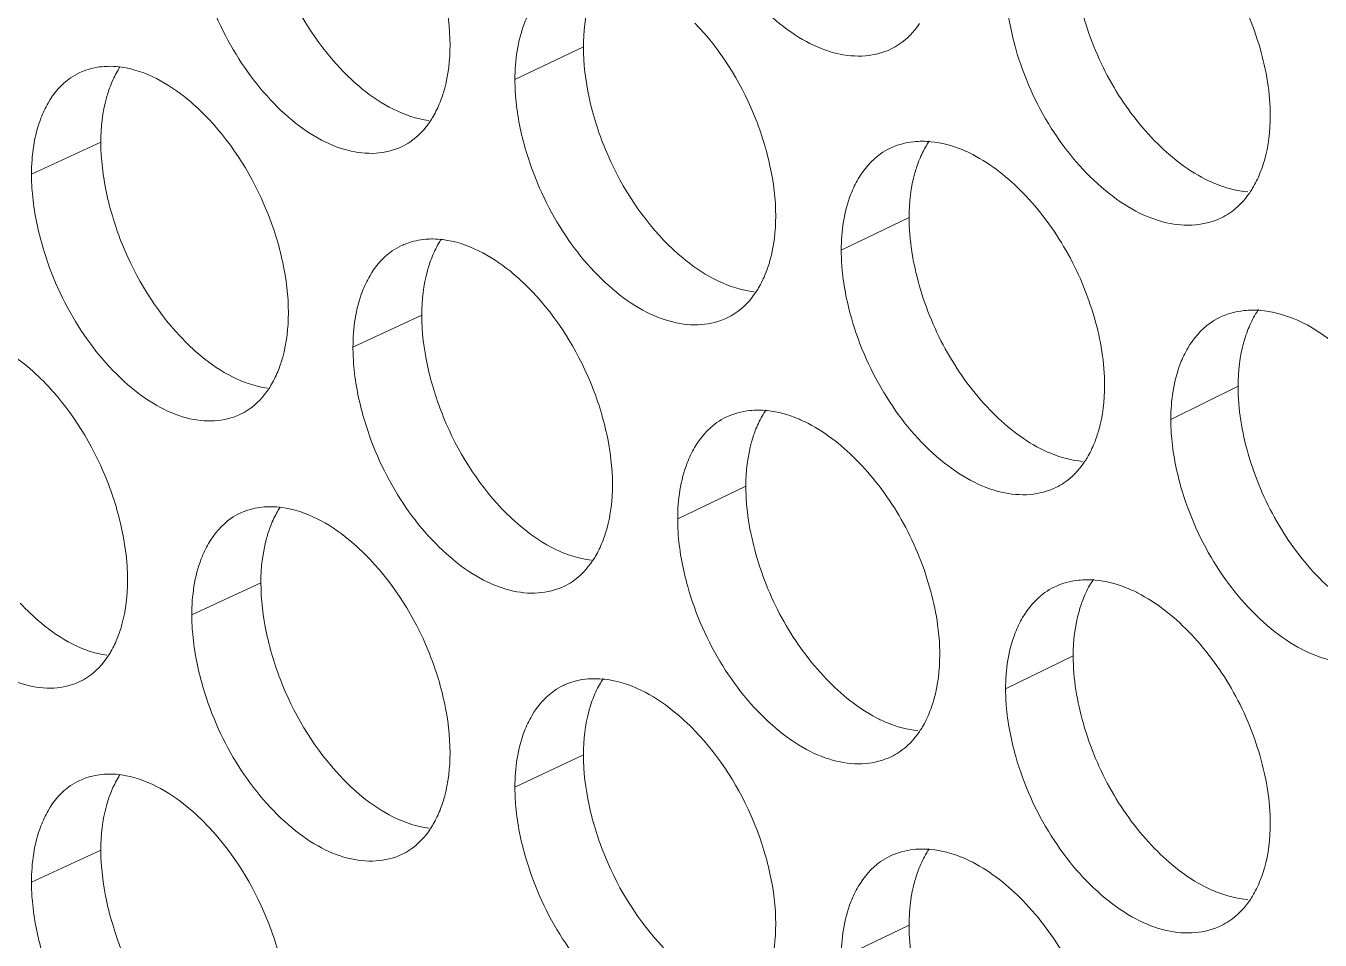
# Model space of a CAD drawing. Header units: millimetres. Extents: x 1177 to 4147, y 93 to 2194.
# Drawn here: x 2566.4 to 2580.8, y 750.43 to 760.61 of the extents above; entities that cross this region are included whole.
import ezdxf

# ---------------------------------------------------------------- set-up
doc = ezdxf.new("R2010")
doc.units = ezdxf.units.MM
doc.header["$LTSCALE"] = 0.1
doc.layers.get('0').update_dxf_attribs({"lineweight": 13})
doc.layers.add('标注', color=251, linetype='Continuous', lineweight=9)

# ---------------------------------------------------------------- blocks, each defined once
blk = doc.blocks.new('02')
for points, knots in [([(4627.348, 522.744), (4597.363, 531.299), (4553.55, 545.69), (4497.641, 568.487), (4458.71, 586.649), (4422.281, 606.068), (4388.51, 626.659), (4357.551, 648.334), (4338.416, 663.815), (4329.392, 671.722)], [0, 0, 0, 0, 0.278685, 0.411475, 0.539478, 0.662459, 0.780251, 0.892768, 1, 1, 1, 1]), ([(4626.906, 521.428), (4597.052, 529.945), (4553.424, 544.261), (4497.732, 566.923), (4458.929, 584.973), (4422.597, 604.269), (4388.892, 624.729), (4357.964, 646.263), (4338.829, 661.641), (4329.798, 669.496)], [0, 0, 0, 0, 0.278468, 0.411196, 0.539177, 0.662176, 0.780023, 0.892638, 1, 1, 1, 1]), ([(4628.518, 518.372), (4598.337, 526.935), (4554.235, 541.353), (4497.955, 564.22), (4458.766, 582.448), (4422.099, 601.945), (4388.114, 622.628), (4356.965, 644.402), (4337.717, 659.96), (4328.641, 667.907)], [0, 0, 0, 0, 0.278732, 0.411552, 0.539576, 0.662563, 0.780343, 0.892822, 1, 1, 1, 1]), ([(4328.202, 667.332), (4337.3, 659.316), (4356.601, 643.626), (4387.852, 621.677), (4421.956, 600.844), (4458.755, 581.215), (4498.091, 562.874), (4554.59, 539.876), (4598.873, 525.389), (4629.18, 516.79)], [0, 0, 0, 0, 0.107262, 0.219794, 0.337581, 0.460553, 0.588547, 0.721328, 1, 1, 1, 1])]:
    blk.add_open_spline(points, degree=3, knots=knots)
at = {"layer": '标注'}
for p, q in [((4444.276, 677.514), (4443.187, 676.999)), ((4436.603, 675.999), (4435.5, 675.491)), ((4436.603, 675.999), (4435.5, 675.491)), ((4449.455, 674.805), (4448.376, 674.285)), ((4441.706, 673.253), (4440.612, 672.74)), ((4441.706, 673.253), (4440.612, 672.74)), ((4454.685, 672.121), (4453.616, 671.595)), ((4446.859, 670.532), (4445.775, 670.014)), ((4446.859, 670.532), (4445.775, 670.014)), ((4439.148, 668.998), (4438.049, 668.487)), ((4452.064, 667.835), (4450.989, 667.312)), ((4452.064, 667.835), (4450.989, 667.312)), ((4444.276, 666.264), (4443.187, 665.749)), ((4436.603, 664.749), (4435.5, 664.241)), ((4449.455, 663.555), (4448.376, 663.035))]:
    blk.add_line(p, q, dxfattribs=at)
for centre, radius, start, end in [((4436.704, 676.168), 1.034, 109.1713, 114.7632), ((4436.704, 676.168), 1.034, 109.1713, 114.7632), ((4436.739, 675.823), 1.384, 82.0095, 89.1943), ((4436.739, 675.823), 1.384, 82.0095, 89.1943), ((4449.664, 674.585), 1.43, 84.4925, 89.9118), ((4441.831, 673.405), 1.051, 110.5478, 115.181), ((4441.831, 673.405), 1.051, 110.5478, 115.181), ((4441.87, 673.06), 1.402, 83.021, 89.4851), ((4441.87, 673.06), 1.402, 83.021, 89.4851), ((4454.923, 671.882), 1.449, 85.444, 90.1903), ((4447.053, 670.321), 1.421, 84.008, 89.7708), ((4447.053, 670.321), 1.421, 84.008, 89.7708), ((4439.261, 669.159), 1.043, 109.8653, 114.9718), ((4439.298, 668.813), 1.393, 82.5184, 89.3404), ((4452.287, 667.606), 1.439, 84.9711, 90.0516), ((4452.287, 667.606), 1.439, 84.9711, 90.0516), ((4444.413, 666.408), 1.06, 111.219, 115.391), ((4444.455, 666.062), 1.411, 83.5175, 89.6286), ((4436.739, 664.573), 1.384, 82.0095, 89.1943), ((4436.704, 664.918), 1.034, 109.1713, 114.7632), ((4449.664, 663.335), 1.43, 84.4925, 89.9118)]:
    blk.add_arc(centre, radius, start, end, dxfattribs=at)
for points, knots in [([(4442.155, 677.545), (4442.155, 677.814), (4442.085, 678.372), (4441.745, 679.451), (4441.276, 680.203), (4440.884, 680.618)], [0, 0, 0, 0, 0.238218, 0.493853, 1, 1, 1, 1]), ([(4439.148, 680.248), (4439.148, 679.979), (4439.218, 679.42), (4439.554, 678.34), (4440.02, 677.588), (4440.411, 677.172)], [0, 0, 0, 0, 0.238432, 0.494215, 1, 1, 1, 1]), ([(4445.935, 680.186), (4446.06, 679.744), (4446.427, 678.912), (4447.134, 678.059), (4447.792, 677.591), (4448.277, 677.394), (4448.748, 677.346), (4449.042, 677.421), (4449.169, 677.482)], [0, 0, 0, 0, 0.295542, 0.576027, 0.700439, 0.810823, 0.909172, 1, 1, 1, 1]), ([(4455.197, 676.418), (4455.197, 676.781), (4455.069, 677.532), (4454.624, 678.582), (4453.958, 679.475), (4453.389, 679.933), (4453.089, 680.086)], [0, 0, 0, 0, 0.247276, 0.512232, 0.770569, 1, 1, 1, 1]), ([(4452.064, 679.085), (4452.064, 678.722), (4452.191, 677.97), (4452.632, 676.919), (4453.293, 676.025), (4453.861, 675.567), (4454.16, 675.415)], [0, 0, 0, 0, 0.24758, 0.512681, 0.770856, 1, 1, 1, 1]), ([(4438.207, 678.659), (4438.329, 678.217), (4438.688, 677.387), (4439.382, 676.53), (4440.027, 676.056), (4440.504, 675.854), (4440.967, 675.799), (4441.257, 675.868), (4441.383, 675.927)], [0, 0, 0, 0, 0.29692, 0.578074, 0.702428, 0.812421, 0.910064, 1, 1, 1, 1]), ([(4450.989, 678.562), (4450.989, 678.475), (4451.005, 678.111), (4451.075, 677.751), (4451.151, 677.485)], [0, 0, 0, 0, 0.238471, 1, 1, 1, 1]), ([(4444.435, 678.425), (4444.409, 678.358), (4444.311, 678.064), (4444.276, 677.752), (4444.276, 677.514)], [0, 0, 0, 0, 0.232089, 1, 1, 1, 1]), ([(4443.454, 678.131), (4443.41, 678.055), (4443.243, 677.7), (4443.187, 677.301), (4443.187, 676.999)], [0, 0, 0, 0, 0.226658, 1, 1, 1, 1]), ([(4447.334, 674.825), (4447.334, 675.094), (4447.263, 675.652), (4446.92, 676.731), (4446.446, 677.48), (4446.05, 677.892)], [0, 0, 0, 0, 0.238081, 0.493556, 1, 1, 1, 1]), ([(4449.169, 677.482), (4449.213, 677.504), (4449.39, 677.605), (4449.535, 677.758), (4449.621, 677.885)], [0, 0, 0, 0, 0.2437, 1, 1, 1, 1]), ([(4441.996, 676.635), (4442.023, 676.702), (4442.12, 676.995), (4442.155, 677.307), (4442.155, 677.545)], [0, 0, 0, 0, 0.232027, 1, 1, 1, 1]), ([(4444.276, 677.514), (4444.276, 677.246), (4444.347, 676.687), (4444.686, 675.608), (4445.157, 674.858), (4445.552, 674.445)], [0, 0, 0, 0, 0.238296, 0.493918, 1, 1, 1, 1]), ([(4451.151, 677.485), (4451.278, 677.042), (4451.649, 676.209), (4452.367, 675.359), (4453.032, 674.895), (4453.524, 674.702), (4454, 674.659), (4454.295, 674.737), (4454.423, 674.8)], [0, 0, 0, 0, 0.294634, 0.574682, 0.699134, 0.809777, 0.908589, 1, 1, 1, 1]), ([(4436.27, 677.107), (4436.219, 677.083), (4436.013, 676.967), (4435.853, 676.778), (4435.764, 676.623)], [0, 0, 0, 0, 0.240997, 1, 1, 1, 1]), ([(4436.27, 677.107), (4436.219, 677.083), (4436.013, 676.967), (4435.853, 676.778), (4435.764, 676.623)], [0, 0, 0, 0, 0.240997, 1, 1, 1, 1]), ([(4436.758, 677.206), (4436.724, 677.207), (4436.59, 677.203), (4436.457, 677.177), (4436.364, 677.145)], [0, 0, 0, 0, 0.257182, 1, 1, 1, 1]), ([(4436.758, 677.206), (4436.724, 677.207), (4436.59, 677.203), (4436.457, 677.177), (4436.364, 677.145)], [0, 0, 0, 0, 0.257182, 1, 1, 1, 1]), ([(4436.907, 677.197), (4436.893, 677.175), (4436.837, 677.083), (4436.79, 676.984), (4436.76, 676.908)], [0, 0, 0, 0, 0.24222, 1, 1, 1, 1]), ([(4436.907, 677.197), (4436.893, 677.175), (4436.837, 677.083), (4436.79, 676.984), (4436.76, 676.908)], [0, 0, 0, 0, 0.24222, 1, 1, 1, 1]), ([(4438.32, 676.364), (4438.214, 676.477), (4437.822, 676.851), (4437.316, 677.139), (4436.931, 677.193)], [0, 0, 0, 0, 0.284921, 1, 1, 1, 1]), ([(4438.32, 676.364), (4438.214, 676.477), (4437.822, 676.851), (4437.316, 677.139), (4436.931, 677.193)], [0, 0, 0, 0, 0.284921, 1, 1, 1, 1]), ([(4440.411, 677.172), (4440.518, 677.058), (4440.914, 676.682), (4441.429, 676.395), (4441.819, 676.347)], [0, 0, 0, 0, 0.284983, 1, 1, 1, 1]), ([(4436.76, 676.908), (4436.734, 676.841), (4436.638, 676.548), (4436.603, 676.236), (4436.603, 675.999)], [0, 0, 0, 0, 0.231643, 1, 1, 1, 1]), ([(4436.76, 676.908), (4436.734, 676.841), (4436.638, 676.548), (4436.603, 676.236), (4436.603, 675.999)], [0, 0, 0, 0, 0.231643, 1, 1, 1, 1]), ([(4443.187, 676.999), (4443.187, 676.912), (4443.202, 676.548), (4443.271, 676.188), (4443.346, 675.921)], [0, 0, 0, 0, 0.238377, 1, 1, 1, 1]), ([(4435.764, 676.623), (4435.72, 676.546), (4435.555, 676.191), (4435.5, 675.793), (4435.5, 675.491)], [0, 0, 0, 0, 0.225927, 1, 1, 1, 1]), ([(4435.764, 676.623), (4435.72, 676.546), (4435.555, 676.191), (4435.5, 675.793), (4435.5, 675.491)], [0, 0, 0, 0, 0.225927, 1, 1, 1, 1]), ([(4441.844, 676.339), (4441.858, 676.362), (4441.917, 676.456), (4441.965, 676.557), (4441.996, 676.635)], [0, 0, 0, 0, 0.242305, 1, 1, 1, 1]), ([(4439.585, 673.288), (4439.585, 673.557), (4439.515, 674.116), (4439.177, 675.195), (4438.711, 675.948), (4438.32, 676.364)], [0, 0, 0, 0, 0.238287, 0.494002, 1, 1, 1, 1]), ([(4439.585, 673.288), (4439.585, 673.557), (4439.515, 674.116), (4439.177, 675.195), (4438.711, 675.948), (4438.32, 676.364)], [0, 0, 0, 0, 0.238287, 0.494002, 1, 1, 1, 1]), ([(4441.383, 675.927), (4441.428, 675.949), (4441.61, 676.051), (4441.757, 676.208), (4441.844, 676.339)], [0, 0, 0, 0, 0.243002, 1, 1, 1, 1]), ([(4455.034, 675.507), (4455.062, 675.573), (4455.161, 675.867), (4455.197, 676.18), (4455.197, 676.418)], [0, 0, 0, 0, 0.232772, 1, 1, 1, 1]), ([(4436.603, 675.999), (4436.603, 675.729), (4436.673, 675.171), (4437.007, 674.091), (4437.47, 673.337), (4437.86, 672.92)], [0, 0, 0, 0, 0.238501, 0.494363, 1, 1, 1, 1]), ([(4436.603, 675.999), (4436.603, 675.729), (4436.673, 675.171), (4437.007, 674.091), (4437.47, 673.337), (4437.86, 672.92)], [0, 0, 0, 0, 0.238501, 0.494363, 1, 1, 1, 1]), ([(4443.346, 675.921), (4443.47, 675.479), (4443.834, 674.648), (4444.537, 673.794), (4445.19, 673.323), (4445.673, 673.125), (4446.142, 673.074), (4446.434, 673.147), (4446.561, 673.208)], [0, 0, 0, 0, 0.295999, 0.576706, 0.701098, 0.811352, 0.909467, 1, 1, 1, 1]), ([(4449.148, 675.902), (4449.097, 675.877), (4448.894, 675.758), (4448.735, 675.571), (4448.645, 675.417)], [0, 0, 0, 0, 0.241979, 1, 1, 1, 1]), ([(4449.666, 676.015), (4449.62, 676.015), (4449.443, 676.006), (4449.267, 675.959), (4449.148, 675.902)], [0, 0, 0, 0, 0.258394, 1, 1, 1, 1]), ([(4449.775, 676.02), (4449.76, 675.997), (4449.699, 675.9), (4449.648, 675.797), (4449.616, 675.716)], [0, 0, 0, 0, 0.242417, 1, 1, 1, 1]), ([(4450.466, 675.804), (4450.411, 675.832), (4450.2, 675.93), (4449.971, 675.992), (4449.801, 676.008)], [0, 0, 0, 0, 0.266613, 1, 1, 1, 1]), ([(4449.616, 675.716), (4449.589, 675.65), (4449.491, 675.356), (4449.455, 675.043), (4449.455, 674.805)], [0, 0, 0, 0, 0.232387, 1, 1, 1, 1]), ([(4452.564, 672.131), (4452.564, 672.494), (4452.436, 673.246), (4451.993, 674.297), (4451.331, 675.191), (4450.765, 675.65), (4450.466, 675.804)], [0, 0, 0, 0, 0.24746, 0.512581, 0.770891, 1, 1, 1, 1]), ([(4435.5, 675.491), (4435.5, 675.404), (4435.515, 675.04), (4435.583, 674.679), (4435.657, 674.412)], [0, 0, 0, 0, 0.238286, 1, 1, 1, 1]), ([(4435.5, 675.491), (4435.5, 675.404), (4435.515, 675.04), (4435.583, 674.679), (4435.657, 674.412)], [0, 0, 0, 0, 0.238286, 1, 1, 1, 1]), ([(4448.645, 675.417), (4448.6, 675.34), (4448.432, 674.986), (4448.376, 674.586), (4448.376, 674.285)], [0, 0, 0, 0, 0.227147, 1, 1, 1, 1]), ([(4454.16, 675.415), (4454.217, 675.386), (4454.433, 675.287), (4454.669, 675.226), (4454.843, 675.212)], [0, 0, 0, 0, 0.266627, 1, 1, 1, 1]), ([(4454.87, 675.197), (4454.886, 675.22), (4454.949, 675.319), (4455.001, 675.424), (4455.034, 675.507)], [0, 0, 0, 0, 0.242531, 1, 1, 1, 1]), ([(4454.423, 674.8), (4454.467, 674.821), (4454.641, 674.922), (4454.784, 675.072), (4454.87, 675.197)], [0, 0, 0, 0, 0.244132, 1, 1, 1, 1]), ([(4447.173, 673.915), (4447.2, 673.982), (4447.299, 674.276), (4447.334, 674.588), (4447.334, 674.825)], [0, 0, 0, 0, 0.232325, 1, 1, 1, 1]), ([(4449.455, 674.805), (4449.455, 674.442), (4449.582, 673.69), (4450.02, 672.639), (4450.678, 671.744), (4451.243, 671.284), (4451.541, 671.13)], [0, 0, 0, 0, 0.247764, 0.513029, 0.771178, 1, 1, 1, 1]), ([(4435.657, 674.412), (4435.778, 673.97), (4436.135, 673.141), (4436.823, 672.283), (4437.464, 671.807), (4437.939, 671.602), (4438.399, 671.545), (4438.688, 671.613), (4438.813, 671.671)], [0, 0, 0, 0, 0.297384, 0.578764, 0.7031, 0.812961, 0.910366, 1, 1, 1, 1]), ([(4435.657, 674.412), (4435.778, 673.97), (4436.135, 673.141), (4436.823, 672.283), (4437.464, 671.807), (4437.939, 671.602), (4438.399, 671.545), (4438.688, 671.613), (4438.813, 671.671)], [0, 0, 0, 0, 0.297384, 0.578764, 0.7031, 0.812961, 0.910366, 1, 1, 1, 1]), ([(4441.883, 674.462), (4441.846, 674.462), (4441.703, 674.457), (4441.561, 674.427), (4441.462, 674.39)], [0, 0, 0, 0, 0.257421, 1, 1, 1, 1]), ([(4441.883, 674.462), (4441.846, 674.462), (4441.703, 674.457), (4441.561, 674.427), (4441.462, 674.39)], [0, 0, 0, 0, 0.257421, 1, 1, 1, 1]), ([(4442.016, 674.458), (4442.001, 674.436), (4441.943, 674.342), (4441.895, 674.241), (4441.864, 674.163)], [0, 0, 0, 0, 0.24229, 1, 1, 1, 1]), ([(4442.016, 674.458), (4442.001, 674.436), (4441.943, 674.342), (4441.895, 674.241), (4441.864, 674.163)], [0, 0, 0, 0, 0.24229, 1, 1, 1, 1]), ([(4443.46, 673.627), (4443.352, 673.741), (4442.951, 674.117), (4442.433, 674.404), (4442.04, 674.451)], [0, 0, 0, 0, 0.2848, 1, 1, 1, 1]), ([(4443.46, 673.627), (4443.352, 673.741), (4442.951, 674.117), (4442.433, 674.404), (4442.04, 674.451)], [0, 0, 0, 0, 0.2848, 1, 1, 1, 1]), ([(4445.552, 674.445), (4445.662, 674.33), (4446.067, 673.951), (4446.594, 673.666), (4446.991, 673.624)], [0, 0, 0, 0, 0.28484, 1, 1, 1, 1]), ([(4441.383, 674.357), (4441.332, 674.333), (4441.127, 674.215), (4440.967, 674.027), (4440.878, 673.872)], [0, 0, 0, 0, 0.241405, 1, 1, 1, 1]), ([(4441.383, 674.357), (4441.332, 674.333), (4441.127, 674.215), (4440.967, 674.027), (4440.878, 673.872)], [0, 0, 0, 0, 0.241405, 1, 1, 1, 1]), ([(4448.376, 674.285), (4448.376, 674.198), (4448.391, 673.834), (4448.461, 673.474), (4448.537, 673.208)], [0, 0, 0, 0, 0.238439, 1, 1, 1, 1]), ([(4441.864, 674.163), (4441.838, 674.096), (4441.74, 673.803), (4441.706, 673.49), (4441.706, 673.253)], [0, 0, 0, 0, 0.231941, 1, 1, 1, 1]), ([(4441.864, 674.163), (4441.838, 674.096), (4441.74, 673.803), (4441.706, 673.49), (4441.706, 673.253)], [0, 0, 0, 0, 0.231941, 1, 1, 1, 1]), ([(4440.878, 673.872), (4440.833, 673.796), (4440.667, 673.441), (4440.612, 673.042), (4440.612, 672.74)], [0, 0, 0, 0, 0.226413, 1, 1, 1, 1]), ([(4440.878, 673.872), (4440.833, 673.796), (4440.667, 673.441), (4440.612, 673.042), (4440.612, 672.74)], [0, 0, 0, 0, 0.226413, 1, 1, 1, 1]), ([(4447.016, 673.614), (4447.031, 673.637), (4447.092, 673.733), (4447.141, 673.836), (4447.173, 673.915)], [0, 0, 0, 0, 0.242387, 1, 1, 1, 1]), ([(4444.738, 670.557), (4444.738, 670.826), (4444.667, 671.384), (4444.326, 672.463), (4443.855, 673.213), (4443.46, 673.627)], [0, 0, 0, 0, 0.23815, 0.493704, 1, 1, 1, 1]), ([(4444.738, 670.557), (4444.738, 670.826), (4444.667, 671.384), (4444.326, 672.463), (4443.855, 673.213), (4443.46, 673.627)], [0, 0, 0, 0, 0.23815, 0.493704, 1, 1, 1, 1]), ([(4446.561, 673.208), (4446.606, 673.229), (4446.784, 673.331), (4446.93, 673.485), (4447.016, 673.614)], [0, 0, 0, 0, 0.243475, 1, 1, 1, 1]), ([(4439.427, 672.379), (4439.453, 672.446), (4439.55, 672.739), (4439.585, 673.051), (4439.585, 673.288)], [0, 0, 0, 0, 0.231878, 1, 1, 1, 1]), ([(4439.427, 672.379), (4439.453, 672.446), (4439.55, 672.739), (4439.585, 673.051), (4439.585, 673.288)], [0, 0, 0, 0, 0.231878, 1, 1, 1, 1]), ([(4441.706, 673.253), (4441.706, 672.984), (4441.776, 672.426), (4442.114, 671.346), (4442.582, 670.595), (4442.975, 670.18)], [0, 0, 0, 0, 0.238364, 0.494066, 1, 1, 1, 1]), ([(4441.706, 673.253), (4441.706, 672.984), (4441.776, 672.426), (4442.114, 671.346), (4442.582, 670.595), (4442.975, 670.18)], [0, 0, 0, 0, 0.238364, 0.494066, 1, 1, 1, 1]), ([(4448.537, 673.208), (4448.662, 672.765), (4449.032, 671.932), (4449.744, 671.081), (4450.405, 670.615), (4450.894, 670.42), (4451.368, 670.374), (4451.662, 670.451), (4451.79, 670.513)], [0, 0, 0, 0, 0.295087, 0.575352, 0.699785, 0.810298, 0.90888, 1, 1, 1, 1]), ([(4454.388, 673.212), (4454.337, 673.187), (4454.135, 673.067), (4453.976, 672.88), (4453.886, 672.727)], [0, 0, 0, 0, 0.242339, 1, 1, 1, 1]), ([(4454.918, 673.331), (4454.871, 673.331), (4454.69, 673.322), (4454.509, 673.272), (4454.388, 673.212)], [0, 0, 0, 0, 0.258411, 1, 1, 1, 1]), ([(4455.011, 673.342), (4454.995, 673.318), (4454.932, 673.22), (4454.881, 673.114), (4454.848, 673.032)], [0, 0, 0, 0, 0.242516, 1, 1, 1, 1]), ([(4455.726, 673.124), (4455.669, 673.153), (4455.45, 673.252), (4455.213, 673.313), (4455.038, 673.327)], [0, 0, 0, 0, 0.266684, 1, 1, 1, 1]), ([(4435.769, 672.117), (4435.664, 672.229), (4435.277, 672.602), (4434.778, 672.891), (4434.396, 672.947)], [0, 0, 0, 0, 0.284973, 1, 1, 1, 1]), ([(4454.848, 673.032), (4454.821, 672.966), (4454.721, 672.672), (4454.685, 672.358), (4454.685, 672.121)], [0, 0, 0, 0, 0.232686, 1, 1, 1, 1]), ([(4457.844, 669.461), (4457.844, 669.824), (4457.715, 670.575), (4457.268, 671.625), (4456.598, 672.516), (4456.027, 672.972), (4455.726, 673.124)], [0, 0, 0, 0, 0.247093, 0.511885, 0.770247, 1, 1, 1, 1]), ([(4437.86, 672.92), (4437.966, 672.806), (4438.358, 672.431), (4438.866, 672.143), (4439.253, 672.092)], [0, 0, 0, 0, 0.285047, 1, 1, 1, 1]), ([(4437.86, 672.92), (4437.966, 672.806), (4438.358, 672.431), (4438.866, 672.143), (4439.253, 672.092)], [0, 0, 0, 0, 0.285047, 1, 1, 1, 1]), ([(4440.612, 672.74), (4440.612, 672.653), (4440.627, 672.29), (4440.696, 671.929), (4440.77, 671.662)], [0, 0, 0, 0, 0.238347, 1, 1, 1, 1]), ([(4440.612, 672.74), (4440.612, 672.653), (4440.627, 672.29), (4440.696, 671.929), (4440.77, 671.662)], [0, 0, 0, 0, 0.238347, 1, 1, 1, 1]), ([(4453.886, 672.727), (4453.841, 672.65), (4453.673, 672.296), (4453.616, 671.896), (4453.616, 671.595)], [0, 0, 0, 0, 0.227639, 1, 1, 1, 1]), ([(4439.277, 672.086), (4439.291, 672.109), (4439.349, 672.202), (4439.396, 672.302), (4439.427, 672.379)], [0, 0, 0, 0, 0.242268, 1, 1, 1, 1]), ([(4439.277, 672.086), (4439.291, 672.109), (4439.349, 672.202), (4439.396, 672.302), (4439.427, 672.379)], [0, 0, 0, 0, 0.242268, 1, 1, 1, 1]), ([(4452.401, 671.22), (4452.428, 671.287), (4452.528, 671.58), (4452.564, 671.893), (4452.564, 672.131)], [0, 0, 0, 0, 0.232623, 1, 1, 1, 1]), ([(4454.685, 672.121), (4454.685, 671.758), (4454.813, 671.006), (4455.256, 669.956), (4455.921, 669.064), (4456.491, 668.607), (4456.791, 668.456)], [0, 0, 0, 0, 0.247397, 0.512334, 0.770535, 1, 1, 1, 1]), ([(4437.028, 669.038), (4437.028, 669.307), (4436.958, 669.866), (4436.622, 670.946), (4436.159, 671.699), (4435.769, 672.117)], [0, 0, 0, 0, 0.238356, 0.494151, 1, 1, 1, 1]), ([(4438.813, 671.671), (4438.859, 671.693), (4439.042, 671.795), (4439.19, 671.954), (4439.277, 672.086)], [0, 0, 0, 0, 0.242755, 1, 1, 1, 1]), ([(4438.813, 671.671), (4438.859, 671.693), (4439.042, 671.795), (4439.19, 671.954), (4439.277, 672.086)], [0, 0, 0, 0, 0.242755, 1, 1, 1, 1]), ([(4447.059, 671.741), (4447.013, 671.741), (4446.838, 671.733), (4446.665, 671.687), (4446.547, 671.631)], [0, 0, 0, 0, 0.258386, 1, 1, 1, 1]), ([(4447.059, 671.741), (4447.013, 671.741), (4446.838, 671.733), (4446.665, 671.687), (4446.547, 671.631)], [0, 0, 0, 0, 0.258386, 1, 1, 1, 1]), ([(4447.176, 671.743), (4447.161, 671.721), (4447.101, 671.625), (4447.051, 671.522), (4447.019, 671.443)], [0, 0, 0, 0, 0.242372, 1, 1, 1, 1]), ([(4447.176, 671.743), (4447.161, 671.721), (4447.101, 671.625), (4447.051, 671.522), (4447.019, 671.443)], [0, 0, 0, 0, 0.242372, 1, 1, 1, 1]), ([(4447.855, 671.528), (4447.8, 671.556), (4447.593, 671.653), (4447.368, 671.716), (4447.201, 671.733)], [0, 0, 0, 0, 0.266572, 1, 1, 1, 1]), ([(4447.855, 671.528), (4447.8, 671.556), (4447.593, 671.653), (4447.368, 671.716), (4447.201, 671.733)], [0, 0, 0, 0, 0.266572, 1, 1, 1, 1]), ([(4440.77, 671.662), (4440.893, 671.22), (4441.255, 670.389), (4441.953, 669.534), (4442.602, 669.062), (4443.082, 668.861), (4443.548, 668.808), (4443.839, 668.88), (4443.965, 668.939)], [0, 0, 0, 0, 0.296459, 0.577388, 0.701761, 0.811885, 0.909764, 1, 1, 1, 1]), ([(4440.77, 671.662), (4440.893, 671.22), (4441.255, 670.389), (4441.953, 669.534), (4442.602, 669.062), (4443.082, 668.861), (4443.548, 668.808), (4443.839, 668.88), (4443.965, 668.939)], [0, 0, 0, 0, 0.296459, 0.577388, 0.701761, 0.811885, 0.909764, 1, 1, 1, 1]), ([(4446.547, 671.631), (4446.496, 671.606), (4446.292, 671.488), (4446.133, 671.3), (4446.043, 671.146)], [0, 0, 0, 0, 0.241792, 1, 1, 1, 1]), ([(4446.547, 671.631), (4446.496, 671.606), (4446.292, 671.488), (4446.133, 671.3), (4446.043, 671.146)], [0, 0, 0, 0, 0.241792, 1, 1, 1, 1]), ([(4449.942, 667.85), (4449.942, 668.213), (4449.815, 668.965), (4449.375, 670.017), (4448.716, 670.912), (4448.152, 671.373), (4447.855, 671.528)], [0, 0, 0, 0, 0.247645, 0.51293, 0.771215, 1, 1, 1, 1]), ([(4449.942, 667.85), (4449.942, 668.213), (4449.815, 668.965), (4449.375, 670.017), (4448.716, 670.912), (4448.152, 671.373), (4447.855, 671.528)], [0, 0, 0, 0, 0.247645, 0.51293, 0.771215, 1, 1, 1, 1]), ([(4453.616, 671.595), (4453.616, 671.508), (4453.631, 671.145), (4453.702, 670.785), (4453.778, 670.519)], [0, 0, 0, 0, 0.238502, 1, 1, 1, 1]), ([(4447.019, 671.443), (4446.993, 671.376), (4446.895, 671.082), (4446.859, 670.769), (4446.859, 670.532)], [0, 0, 0, 0, 0.232238, 1, 1, 1, 1]), ([(4447.019, 671.443), (4446.993, 671.376), (4446.895, 671.082), (4446.859, 670.769), (4446.859, 670.532)], [0, 0, 0, 0, 0.232238, 1, 1, 1, 1]), ([(4446.043, 671.146), (4445.998, 671.069), (4445.831, 670.715), (4445.775, 670.316), (4445.775, 670.014)], [0, 0, 0, 0, 0.226902, 1, 1, 1, 1]), ([(4446.043, 671.146), (4445.998, 671.069), (4445.831, 670.715), (4445.775, 670.316), (4445.775, 670.014)], [0, 0, 0, 0, 0.226902, 1, 1, 1, 1]), ([(4451.541, 671.13), (4451.597, 671.102), (4451.81, 671.003), (4452.041, 670.941), (4452.213, 670.926)], [0, 0, 0, 0, 0.266595, 1, 1, 1, 1]), ([(4452.239, 670.913), (4452.255, 670.936), (4452.317, 671.034), (4452.369, 671.139), (4452.401, 671.22)], [0, 0, 0, 0, 0.242481, 1, 1, 1, 1]), ([(4451.79, 670.513), (4451.834, 670.535), (4452.009, 670.635), (4452.153, 670.787), (4452.239, 670.913)], [0, 0, 0, 0, 0.24392, 1, 1, 1, 1]), ([(4444.578, 669.647), (4444.605, 669.714), (4444.703, 670.007), (4444.738, 670.32), (4444.738, 670.557)], [0, 0, 0, 0, 0.232176, 1, 1, 1, 1]), ([(4444.578, 669.647), (4444.605, 669.714), (4444.703, 670.007), (4444.738, 670.32), (4444.738, 670.557)], [0, 0, 0, 0, 0.232176, 1, 1, 1, 1]), ([(4446.859, 670.532), (4446.859, 670.169), (4446.985, 669.417), (4447.421, 668.364), (4448.076, 667.468), (4448.638, 667.006), (4448.935, 666.852)], [0, 0, 0, 0, 0.247948, 0.513377, 0.771501, 1, 1, 1, 1]), ([(4446.859, 670.532), (4446.859, 670.169), (4446.985, 669.417), (4447.421, 668.364), (4448.076, 667.468), (4448.638, 667.006), (4448.935, 666.852)], [0, 0, 0, 0, 0.247948, 0.513377, 0.771501, 1, 1, 1, 1]), ([(4453.778, 670.519), (4453.905, 670.075), (4454.28, 669.242), (4455.002, 668.393), (4455.671, 667.931), (4456.166, 667.74), (4456.644, 667.699), (4456.941, 667.779), (4457.07, 667.843)], [0, 0, 0, 0, 0.294183, 0.574014, 0.698487, 0.809259, 0.908301, 1, 1, 1, 1]), ([(4433.119, 670.171), (4433.24, 669.73), (4433.594, 668.9), (4434.278, 668.041), (4434.915, 667.563), (4435.386, 667.357), (4435.845, 667.297), (4436.132, 667.364), (4436.256, 667.421)], [0, 0, 0, 0, 0.29785, 0.579458, 0.703775, 0.813505, 0.91067, 1, 1, 1, 1]), ([(4438.82, 670.104), (4438.769, 670.08), (4438.563, 669.963), (4438.404, 669.774), (4438.314, 669.62)], [0, 0, 0, 0, 0.241203, 1, 1, 1, 1]), ([(4439.314, 670.206), (4439.278, 670.206), (4439.14, 670.202), (4439.003, 670.174), (4438.906, 670.139)], [0, 0, 0, 0, 0.257304, 1, 1, 1, 1]), ([(4439.455, 670.2), (4439.441, 670.178), (4439.383, 670.084), (4439.336, 669.985), (4439.306, 669.907)], [0, 0, 0, 0, 0.242253, 1, 1, 1, 1]), ([(4440.884, 669.368), (4440.776, 669.481), (4440.38, 669.856), (4439.868, 670.143), (4439.479, 670.194)], [0, 0, 0, 0, 0.284863, 1, 1, 1, 1]), ([(4442.975, 670.18), (4443.084, 670.066), (4443.484, 669.688), (4444.005, 669.402), (4444.398, 669.357)], [0, 0, 0, 0, 0.284914, 1, 1, 1, 1]), ([(4442.975, 670.18), (4443.084, 670.066), (4443.484, 669.688), (4444.005, 669.402), (4444.398, 669.357)], [0, 0, 0, 0, 0.284914, 1, 1, 1, 1]), ([(4439.306, 669.907), (4439.279, 669.841), (4439.183, 669.547), (4439.148, 669.235), (4439.148, 668.998)], [0, 0, 0, 0, 0.231792, 1, 1, 1, 1]), ([(4445.775, 670.014), (4445.775, 669.927), (4445.79, 669.563), (4445.86, 669.203), (4445.935, 668.936)], [0, 0, 0, 0, 0.238408, 1, 1, 1, 1]), ([(4445.775, 670.014), (4445.775, 669.927), (4445.79, 669.563), (4445.86, 669.203), (4445.935, 668.936)], [0, 0, 0, 0, 0.238408, 1, 1, 1, 1]), ([(4438.314, 669.62), (4438.27, 669.543), (4438.104, 669.188), (4438.049, 668.789), (4438.049, 668.487)], [0, 0, 0, 0, 0.22617, 1, 1, 1, 1]), ([(4444.423, 669.349), (4444.438, 669.371), (4444.498, 669.467), (4444.547, 669.568), (4444.578, 669.647)], [0, 0, 0, 0, 0.242345, 1, 1, 1, 1]), ([(4444.423, 669.349), (4444.438, 669.371), (4444.498, 669.467), (4444.547, 669.568), (4444.578, 669.647)], [0, 0, 0, 0, 0.242345, 1, 1, 1, 1]), ([(4442.155, 666.295), (4442.155, 666.564), (4442.085, 667.122), (4441.745, 668.201), (4441.276, 668.953), (4440.884, 669.368)], [0, 0, 0, 0, 0.238218, 0.493853, 1, 1, 1, 1]), ([(4443.965, 668.939), (4444.01, 668.961), (4444.191, 669.063), (4444.337, 669.219), (4444.423, 669.349)], [0, 0, 0, 0, 0.243242, 1, 1, 1, 1]), ([(4443.965, 668.939), (4444.01, 668.961), (4444.191, 669.063), (4444.337, 669.219), (4444.423, 669.349)], [0, 0, 0, 0, 0.243242, 1, 1, 1, 1]), ([(4436.87, 668.129), (4436.897, 668.196), (4436.993, 668.489), (4437.028, 668.801), (4437.028, 669.038)], [0, 0, 0, 0, 0.231729, 1, 1, 1, 1]), ([(4452.286, 669.045), (4452.239, 669.045), (4452.06, 669.036), (4451.882, 668.987), (4451.762, 668.929)], [0, 0, 0, 0, 0.258402, 1, 1, 1, 1]), ([(4452.286, 669.045), (4452.239, 669.045), (4452.06, 669.036), (4451.882, 668.987), (4451.762, 668.929)], [0, 0, 0, 0, 0.258402, 1, 1, 1, 1]), ([(4452.387, 669.053), (4452.371, 669.03), (4452.309, 668.932), (4452.258, 668.828), (4452.226, 668.746)], [0, 0, 0, 0, 0.242465, 1, 1, 1, 1]), ([(4452.387, 669.053), (4452.371, 669.03), (4452.309, 668.932), (4452.258, 668.828), (4452.226, 668.746)], [0, 0, 0, 0, 0.242465, 1, 1, 1, 1]), ([(4453.089, 668.836), (4453.033, 668.864), (4452.819, 668.963), (4452.586, 669.025), (4452.413, 669.04)], [0, 0, 0, 0, 0.266651, 1, 1, 1, 1]), ([(4453.089, 668.836), (4453.033, 668.864), (4452.819, 668.963), (4452.586, 669.025), (4452.413, 669.04)], [0, 0, 0, 0, 0.266651, 1, 1, 1, 1]), ([(4439.148, 668.998), (4439.148, 668.729), (4439.218, 668.17), (4439.554, 667.09), (4440.02, 666.338), (4440.411, 665.922)], [0, 0, 0, 0, 0.238432, 0.494215, 1, 1, 1, 1]), ([(4445.935, 668.936), (4446.06, 668.494), (4446.427, 667.662), (4447.134, 666.809), (4447.792, 666.341), (4448.277, 666.144), (4448.748, 666.096), (4449.042, 666.171), (4449.169, 666.232)], [0, 0, 0, 0, 0.295542, 0.576027, 0.700439, 0.810823, 0.909172, 1, 1, 1, 1]), ([(4445.935, 668.936), (4446.06, 668.494), (4446.427, 667.662), (4447.134, 666.809), (4447.792, 666.341), (4448.277, 666.144), (4448.748, 666.096), (4449.042, 666.171), (4449.169, 666.232)], [0, 0, 0, 0, 0.295542, 0.576027, 0.700439, 0.810823, 0.909172, 1, 1, 1, 1]), ([(4451.762, 668.929), (4451.711, 668.904), (4451.508, 668.784), (4451.349, 668.597), (4451.259, 668.444)], [0, 0, 0, 0, 0.242161, 1, 1, 1, 1]), ([(4451.762, 668.929), (4451.711, 668.904), (4451.508, 668.784), (4451.349, 668.597), (4451.259, 668.444)], [0, 0, 0, 0, 0.242161, 1, 1, 1, 1]), ([(4455.197, 665.168), (4455.197, 665.531), (4455.069, 666.282), (4454.624, 667.332), (4453.958, 668.225), (4453.389, 668.683), (4453.089, 668.836)], [0, 0, 0, 0, 0.247276, 0.512232, 0.770569, 1, 1, 1, 1]), ([(4455.197, 665.168), (4455.197, 665.531), (4455.069, 666.282), (4454.624, 667.332), (4453.958, 668.225), (4453.389, 668.683), (4453.089, 668.836)], [0, 0, 0, 0, 0.247276, 0.512232, 0.770569, 1, 1, 1, 1]), ([(4435.322, 668.674), (4435.427, 668.561), (4435.814, 668.187), (4436.316, 667.898), (4436.699, 667.844)], [0, 0, 0, 0, 0.285106, 1, 1, 1, 1]), ([(4452.226, 668.746), (4452.199, 668.68), (4452.1, 668.386), (4452.064, 668.073), (4452.064, 667.835)], [0, 0, 0, 0, 0.232536, 1, 1, 1, 1]), ([(4452.226, 668.746), (4452.199, 668.68), (4452.1, 668.386), (4452.064, 668.073), (4452.064, 667.835)], [0, 0, 0, 0, 0.232536, 1, 1, 1, 1]), ([(4438.049, 668.487), (4438.049, 668.401), (4438.064, 668.037), (4438.133, 667.676), (4438.207, 667.409)], [0, 0, 0, 0, 0.238316, 1, 1, 1, 1]), ([(4451.259, 668.444), (4451.214, 668.367), (4451.046, 668.013), (4450.989, 667.613), (4450.989, 667.312)], [0, 0, 0, 0, 0.227393, 1, 1, 1, 1]), ([(4451.259, 668.444), (4451.214, 668.367), (4451.046, 668.013), (4450.989, 667.613), (4450.989, 667.312)], [0, 0, 0, 0, 0.227393, 1, 1, 1, 1]), ([(4436.723, 667.839), (4436.737, 667.861), (4436.794, 667.954), (4436.84, 668.053), (4436.87, 668.129)], [0, 0, 0, 0, 0.242235, 1, 1, 1, 1]), ([(4436.256, 667.421), (4436.303, 667.442), (4436.487, 667.545), (4436.636, 667.706), (4436.723, 667.839)], [0, 0, 0, 0, 0.242501, 1, 1, 1, 1]), ([(4449.781, 666.94), (4449.808, 667.006), (4449.907, 667.3), (4449.942, 667.613), (4449.942, 667.85)], [0, 0, 0, 0, 0.232474, 1, 1, 1, 1]), ([(4449.781, 666.94), (4449.808, 667.006), (4449.907, 667.3), (4449.942, 667.613), (4449.942, 667.85)], [0, 0, 0, 0, 0.232474, 1, 1, 1, 1]), ([(4452.064, 667.835), (4452.064, 667.472), (4452.191, 666.72), (4452.632, 665.669), (4453.293, 664.775), (4453.861, 664.317), (4454.16, 664.165)], [0, 0, 0, 0, 0.24758, 0.512681, 0.770856, 1, 1, 1, 1]), ([(4452.064, 667.835), (4452.064, 667.472), (4452.191, 666.72), (4452.632, 665.669), (4453.293, 664.775), (4453.861, 664.317), (4454.16, 664.165)], [0, 0, 0, 0, 0.24758, 0.512681, 0.770856, 1, 1, 1, 1]), ([(4438.207, 667.409), (4438.329, 666.967), (4438.688, 666.137), (4439.382, 665.28), (4440.027, 664.806), (4440.504, 664.604), (4440.967, 664.549), (4441.257, 664.618), (4441.383, 664.677)], [0, 0, 0, 0, 0.29692, 0.578074, 0.702428, 0.812421, 0.910064, 1, 1, 1, 1]), ([(4444.464, 667.473), (4444.426, 667.473), (4444.279, 667.468), (4444.132, 667.436), (4444.03, 667.396)], [0, 0, 0, 0, 0.257534, 1, 1, 1, 1]), ([(4444.59, 667.473), (4444.575, 667.45), (4444.515, 667.355), (4444.467, 667.254), (4444.435, 667.175)], [0, 0, 0, 0, 0.242329, 1, 1, 1, 1]), ([(4446.05, 666.642), (4445.94, 666.757), (4445.535, 667.134), (4445.01, 667.42), (4444.615, 667.464)], [0, 0, 0, 0, 0.284731, 1, 1, 1, 1]), ([(4443.959, 667.366), (4443.908, 667.341), (4443.703, 667.223), (4443.544, 667.036), (4443.454, 666.881)], [0, 0, 0, 0, 0.241601, 1, 1, 1, 1]), ([(4450.989, 667.312), (4450.989, 667.225), (4451.005, 666.861), (4451.075, 666.501), (4451.151, 666.235)], [0, 0, 0, 0, 0.238471, 1, 1, 1, 1]), ([(4450.989, 667.312), (4450.989, 667.225), (4451.005, 666.861), (4451.075, 666.501), (4451.151, 666.235)], [0, 0, 0, 0, 0.238471, 1, 1, 1, 1]), ([(4444.435, 667.175), (4444.409, 667.108), (4444.311, 666.814), (4444.276, 666.502), (4444.276, 666.264)], [0, 0, 0, 0, 0.232089, 1, 1, 1, 1]), ([(4443.454, 666.881), (4443.41, 666.805), (4443.243, 666.45), (4443.187, 666.051), (4443.187, 665.749)], [0, 0, 0, 0, 0.226658, 1, 1, 1, 1]), ([(4448.935, 666.852), (4448.99, 666.824), (4449.199, 666.726), (4449.427, 666.663), (4449.595, 666.647)], [0, 0, 0, 0, 0.266559, 1, 1, 1, 1]), ([(4448.935, 666.852), (4448.99, 666.824), (4449.199, 666.726), (4449.427, 666.663), (4449.595, 666.647)], [0, 0, 0, 0, 0.266559, 1, 1, 1, 1]), ([(4449.621, 666.635), (4449.637, 666.658), (4449.698, 666.755), (4449.749, 666.859), (4449.781, 666.94)], [0, 0, 0, 0, 0.242432, 1, 1, 1, 1]), ([(4449.621, 666.635), (4449.637, 666.658), (4449.698, 666.755), (4449.749, 666.859), (4449.781, 666.94)], [0, 0, 0, 0, 0.242432, 1, 1, 1, 1]), ([(4447.334, 663.575), (4447.334, 663.844), (4447.263, 664.402), (4446.92, 665.481), (4446.446, 666.23), (4446.05, 666.642)], [0, 0, 0, 0, 0.238081, 0.493556, 1, 1, 1, 1]), ([(4449.169, 666.232), (4449.213, 666.254), (4449.39, 666.355), (4449.535, 666.508), (4449.621, 666.635)], [0, 0, 0, 0, 0.2437, 1, 1, 1, 1]), ([(4449.169, 666.232), (4449.213, 666.254), (4449.39, 666.355), (4449.535, 666.508), (4449.621, 666.635)], [0, 0, 0, 0, 0.2437, 1, 1, 1, 1]), ([(4441.996, 665.385), (4442.023, 665.452), (4442.12, 665.745), (4442.155, 666.057), (4442.155, 666.295)], [0, 0, 0, 0, 0.232027, 1, 1, 1, 1]), ([(4444.276, 666.264), (4444.276, 665.996), (4444.347, 665.437), (4444.686, 664.358), (4445.157, 663.608), (4445.552, 663.195)], [0, 0, 0, 0, 0.238296, 0.493918, 1, 1, 1, 1]), ([(4451.151, 666.235), (4451.278, 665.792), (4451.649, 664.959), (4452.367, 664.109), (4453.032, 663.645), (4453.524, 663.452), (4454, 663.409), (4454.295, 663.487), (4454.423, 663.55)], [0, 0, 0, 0, 0.294634, 0.574682, 0.699134, 0.809777, 0.908589, 1, 1, 1, 1]), ([(4451.151, 666.235), (4451.278, 665.792), (4451.649, 664.959), (4452.367, 664.109), (4453.032, 663.645), (4453.524, 663.452), (4454, 663.409), (4454.295, 663.487), (4454.423, 663.55)], [0, 0, 0, 0, 0.294634, 0.574682, 0.699134, 0.809777, 0.908589, 1, 1, 1, 1]), ([(4436.758, 665.956), (4436.724, 665.957), (4436.59, 665.953), (4436.457, 665.927), (4436.364, 665.895)], [0, 0, 0, 0, 0.257182, 1, 1, 1, 1]), ([(4436.907, 665.947), (4436.893, 665.925), (4436.837, 665.833), (4436.79, 665.734), (4436.76, 665.658)], [0, 0, 0, 0, 0.24222, 1, 1, 1, 1]), ([(4436.27, 665.857), (4436.219, 665.833), (4436.013, 665.717), (4435.853, 665.528), (4435.764, 665.373)], [0, 0, 0, 0, 0.240997, 1, 1, 1, 1]), ([(4438.32, 665.114), (4438.214, 665.227), (4437.822, 665.601), (4437.316, 665.889), (4436.931, 665.943)], [0, 0, 0, 0, 0.284921, 1, 1, 1, 1]), ([(4440.411, 665.922), (4440.518, 665.808), (4440.914, 665.432), (4441.429, 665.145), (4441.819, 665.097)], [0, 0, 0, 0, 0.284983, 1, 1, 1, 1]), ([(4443.187, 665.749), (4443.187, 665.662), (4443.202, 665.298), (4443.271, 664.938), (4443.346, 664.671)], [0, 0, 0, 0, 0.238377, 1, 1, 1, 1]), ([(4436.76, 665.658), (4436.734, 665.591), (4436.638, 665.298), (4436.603, 664.986), (4436.603, 664.749)], [0, 0, 0, 0, 0.231643, 1, 1, 1, 1]), ([(4435.764, 665.373), (4435.72, 665.296), (4435.555, 664.941), (4435.5, 664.543), (4435.5, 664.241)], [0, 0, 0, 0, 0.225927, 1, 1, 1, 1]), ([(4441.844, 665.089), (4441.858, 665.112), (4441.917, 665.206), (4441.965, 665.307), (4441.996, 665.385)], [0, 0, 0, 0, 0.242305, 1, 1, 1, 1]), ([(4455.034, 664.257), (4455.062, 664.323), (4455.161, 664.617), (4455.197, 664.93), (4455.197, 665.168)], [0, 0, 0, 0, 0.232772, 1, 1, 1, 1]), ([(4455.034, 664.257), (4455.062, 664.323), (4455.161, 664.617), (4455.197, 664.93), (4455.197, 665.168)], [0, 0, 0, 0, 0.232772, 1, 1, 1, 1]), ([(4439.585, 662.038), (4439.585, 662.307), (4439.515, 662.866), (4439.177, 663.945), (4438.711, 664.698), (4438.32, 665.114)], [0, 0, 0, 0, 0.238287, 0.494002, 1, 1, 1, 1]), ([(4441.383, 664.677), (4441.428, 664.699), (4441.61, 664.801), (4441.757, 664.958), (4441.844, 665.089)], [0, 0, 0, 0, 0.243002, 1, 1, 1, 1]), ([(4436.603, 664.749), (4436.603, 664.479), (4436.673, 663.921), (4437.007, 662.841), (4437.47, 662.087), (4437.86, 661.67)], [0, 0, 0, 0, 0.238501, 0.494363, 1, 1, 1, 1]), ([(4449.666, 664.765), (4449.62, 664.765), (4449.443, 664.756), (4449.267, 664.709), (4449.148, 664.652)], [0, 0, 0, 0, 0.258394, 1, 1, 1, 1]), ([(4449.775, 664.77), (4449.76, 664.747), (4449.699, 664.65), (4449.648, 664.547), (4449.616, 664.466)], [0, 0, 0, 0, 0.242417, 1, 1, 1, 1]), ([(4450.466, 664.554), (4450.411, 664.582), (4450.2, 664.68), (4449.971, 664.742), (4449.801, 664.758)], [0, 0, 0, 0, 0.266613, 1, 1, 1, 1]), ([(4443.346, 664.671), (4443.47, 664.229), (4443.834, 663.398), (4444.537, 662.544), (4445.19, 662.073), (4445.673, 661.875), (4446.142, 661.824), (4446.434, 661.897), (4446.561, 661.958)], [0, 0, 0, 0, 0.295999, 0.576706, 0.701098, 0.811352, 0.909467, 1, 1, 1, 1]), ([(4449.148, 664.652), (4449.097, 664.627), (4448.894, 664.508), (4448.735, 664.321), (4448.645, 664.167)], [0, 0, 0, 0, 0.241979, 1, 1, 1, 1]), ([(4452.564, 660.881), (4452.564, 661.244), (4452.436, 661.996), (4451.993, 663.047), (4451.331, 663.941), (4450.765, 664.4), (4450.466, 664.554)], [0, 0, 0, 0, 0.24746, 0.512581, 0.770891, 1, 1, 1, 1]), ([(4449.616, 664.466), (4449.589, 664.4), (4449.491, 664.106), (4449.455, 663.793), (4449.455, 663.555)], [0, 0, 0, 0, 0.232387, 1, 1, 1, 1]), ([(4435.5, 664.241), (4435.5, 664.154), (4435.515, 663.79), (4435.583, 663.429), (4435.657, 663.162)], [0, 0, 0, 0, 0.238286, 1, 1, 1, 1]), ([(4448.645, 664.167), (4448.6, 664.09), (4448.432, 663.736), (4448.376, 663.336), (4448.376, 663.035)], [0, 0, 0, 0, 0.227147, 1, 1, 1, 1]), ([(4454.16, 664.165), (4454.217, 664.136), (4454.433, 664.037), (4454.669, 663.976), (4454.843, 663.962)], [0, 0, 0, 0, 0.266627, 1, 1, 1, 1]), ([(4454.16, 664.165), (4454.217, 664.136), (4454.433, 664.037), (4454.669, 663.976), (4454.843, 663.962)], [0, 0, 0, 0, 0.266627, 1, 1, 1, 1]), ([(4454.87, 663.947), (4454.886, 663.97), (4454.949, 664.069), (4455.001, 664.174), (4455.034, 664.257)], [0, 0, 0, 0, 0.242531, 1, 1, 1, 1]), ([(4454.87, 663.947), (4454.886, 663.97), (4454.949, 664.069), (4455.001, 664.174), (4455.034, 664.257)], [0, 0, 0, 0, 0.242531, 1, 1, 1, 1]), ([(4454.423, 663.55), (4454.467, 663.571), (4454.641, 663.672), (4454.784, 663.822), (4454.87, 663.947)], [0, 0, 0, 0, 0.244132, 1, 1, 1, 1]), ([(4454.423, 663.55), (4454.467, 663.571), (4454.641, 663.672), (4454.784, 663.822), (4454.87, 663.947)], [0, 0, 0, 0, 0.244132, 1, 1, 1, 1]), ([(4447.173, 662.665), (4447.2, 662.732), (4447.299, 663.026), (4447.334, 663.338), (4447.334, 663.575)], [0, 0, 0, 0, 0.232325, 1, 1, 1, 1]), ([(4449.455, 663.555), (4449.455, 663.192), (4449.582, 662.44), (4450.02, 661.389), (4450.678, 660.494), (4451.243, 660.034), (4451.541, 659.88)], [0, 0, 0, 0, 0.247764, 0.513029, 0.771178, 1, 1, 1, 1])]:
    blk.add_open_spline(points, degree=3, knots=knots, dxfattribs=at)

msp = doc.modelspace()

# ---------------------------------------------------------------- block references
at = {"xscale": 0.7, "yscale": 0.7, "zscale": 0.7}
msp.add_blockref('02', (-538.391, 286.112), dxfattribs=at)

doc.saveas('drawing.dxf')
